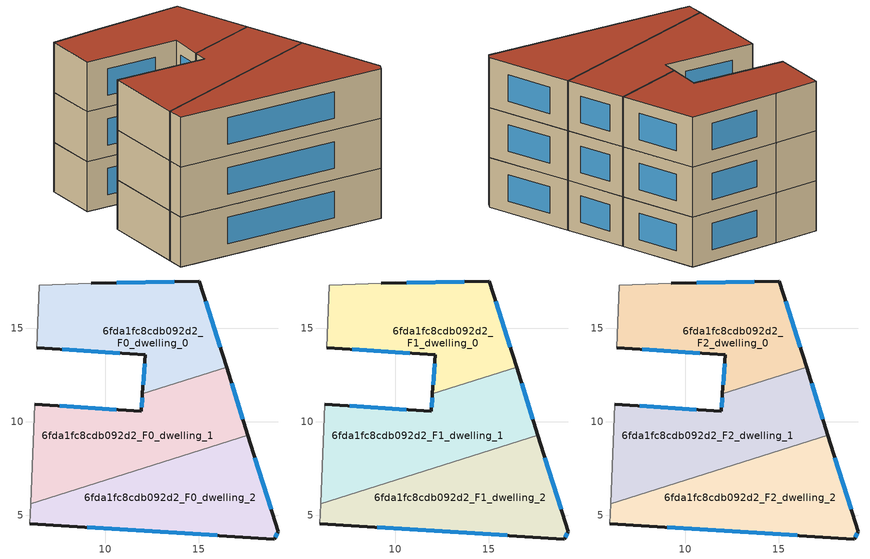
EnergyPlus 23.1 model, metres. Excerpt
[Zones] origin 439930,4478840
6fda1fc8cdb092d2_F0_dwelling_0
 floor ground (EU_floor_Construction): 16.49,12.9 15.04,17.52 9.25,17.4 6.48,17.3 6.34,13.95 12.14,13.57 11.99,11.49 z0
 wall outside (EU_wall_Construction): 9.25,17.4 15.04,17.52 16.49,12.9 / 11.99,11.49 12.14,13.57 6.34,13.95 z0:3
 wall adiabatic (EU_wall_Construction): 6.34,13.95 6.48,17.3 9.25,17.4 z0:3
 wall to 6fda1fc8cdb092d2_F0_dwelling_1 (EU_wall_Construction): 16.49,12.9 11.99,11.49 z0:3
 window (EU_Window_Construction): 10.61,17.43 13.69,17.5 / 15.38,16.44 16.15,13.98 / 12.03,11.98 12.1,13.08 / 10.78,13.66 7.7,13.86 z0.7:2.3
6fda1fc8cdb092d2_F0_dwelling_1
 floor ground (EU_floor_Construction): 17.63,9.26 16.49,12.9 11.99,11.49 11.93,10.54 6.23,10.92 6.01,5.61 z0
 wall outside (EU_wall_Construction): 16.49,12.9 17.63,9.26 / 6.23,10.92 11.93,10.54 11.99,11.49 z0:3
 wall adiabatic (EU_wall_Construction): 6.01,5.61 6.23,10.92 z0:3
 wall to 6fda1fc8cdb092d2_F0_dwelling_2 (EU_wall_Construction): 17.63,9.26 6.01,5.61 z0:3
 window (EU_Window_Construction): 11.94,10.76 11.98,11.27 / 16.76,12.05 17.37,10.11 / 7.56,10.83 10.59,10.63 z0.7:2.3
6fda1fc8cdb092d2_F0_dwelling_2
 floor ground (EU_floor_Construction): 19.04,3.72 19.25,4.1 17.63,9.26 6.01,5.61 5.97,4.53 z0
 wall outside (EU_wall_Construction): 17.63,9.26 19.25,4.1 19.04,3.72 5.97,4.53 z0:3
 wall adiabatic (EU_wall_Construction): 5.97,4.53 6.01,5.61 z0:3
 window (EU_Window_Construction): 18.01,8.05 18.87,5.31 / 19.2,4.01 19.09,3.81 / 15.98,3.91 9.03,4.34 z0.7:2.3
6fda1fc8cdb092d2_F1_dwelling_0
 floor to 6fda1fc8cdb092d2_F0_dwelling_0 (EU_floor_Construction): 16.49,12.9 15.04,17.52 9.25,17.4 6.48,17.3 6.34,13.95 12.14,13.57 11.99,11.49 z3
 wall outside (EU_wall_Construction): 9.25,17.4 15.04,17.52 16.49,12.9 / 11.99,11.49 12.14,13.57 6.34,13.95 z3:6
 wall adiabatic (EU_wall_Construction): 6.34,13.95 6.48,17.3 9.25,17.4 z3:6
 wall to 6fda1fc8cdb092d2_F1_dwelling_1 (EU_wall_Construction): 16.49,12.9 11.99,11.49 z3:6
 window (EU_Window_Construction): 10.61,17.43 13.69,17.5 / 15.38,16.44 16.15,13.98 / 12.03,11.98 12.1,13.08 / 10.78,13.66 7.7,13.86 z3.7:5.3
6fda1fc8cdb092d2_F1_dwelling_1
 floor to 6fda1fc8cdb092d2_F0_dwelling_1 (EU_floor_Construction): 17.63,9.26 16.49,12.9 11.99,11.49 11.93,10.54 6.23,10.92 6.01,5.61 z3
 wall outside (EU_wall_Construction): 16.49,12.9 17.63,9.26 / 6.23,10.92 11.93,10.54 11.99,11.49 z3:6
 wall adiabatic (EU_wall_Construction): 6.01,5.61 6.23,10.92 z3:6
 wall to 6fda1fc8cdb092d2_F1_dwelling_2 (EU_wall_Construction): 17.63,9.26 6.01,5.61 z3:6
 window (EU_Window_Construction): 11.94,10.76 11.98,11.27 / 16.76,12.05 17.37,10.11 / 7.56,10.83 10.59,10.63 z3.7:5.3
6fda1fc8cdb092d2_F1_dwelling_2
 floor to 6fda1fc8cdb092d2_F0_dwelling_2 (EU_floor_Construction): 19.04,3.72 19.25,4.1 17.63,9.26 6.01,5.61 5.97,4.53 z3
 wall outside (EU_wall_Construction): 17.63,9.26 19.25,4.1 19.04,3.72 5.97,4.53 z3:6
 wall adiabatic (EU_wall_Construction): 5.97,4.53 6.01,5.61 z3:6
 window (EU_Window_Construction): 18.01,8.05 18.87,5.31 / 19.2,4.01 19.09,3.81 / 15.98,3.91 9.03,4.34 z3.7:5.3
6fda1fc8cdb092d2_F2_dwelling_0
 floor to 6fda1fc8cdb092d2_F1_dwelling_0 (EU_floor_Construction): 16.49,12.9 15.04,17.52 9.25,17.4 6.48,17.3 6.34,13.95 12.14,13.57 11.99,11.49 z6
 wall outside (EU_wall_Construction): 9.25,17.4 15.04,17.52 16.49,12.9 / 11.99,11.49 12.14,13.57 6.34,13.95 z6:9
 wall adiabatic (EU_wall_Construction): 6.34,13.95 6.48,17.3 9.25,17.4 z6:9
 wall to 6fda1fc8cdb092d2_F2_dwelling_1 (EU_wall_Construction): 16.49,12.9 11.99,11.49 z6:9
 window (EU_Window_Construction): 10.61,17.43 13.69,17.5 / 15.38,16.44 16.15,13.98 / 12.03,11.98 12.1,13.08 / 10.78,13.66 7.7,13.86 z6.7:8.3
 roof outside (EU_roof_Construction): 15.04,17.52 16.49,12.9 11.99,11.49 12.14,13.57 6.34,13.95 6.48,17.3 9.25,17.4 z9
6fda1fc8cdb092d2_F2_dwelling_1
 floor to 6fda1fc8cdb092d2_F1_dwelling_1 (EU_floor_Construction): 17.63,9.26 16.49,12.9 11.99,11.49 11.93,10.54 6.23,10.92 6.01,5.61 z6
 wall outside (EU_wall_Construction): 16.49,12.9 17.63,9.26 / 6.23,10.92 11.93,10.54 11.99,11.49 z6:9
 wall adiabatic (EU_wall_Construction): 6.01,5.61 6.23,10.92 z6:9
 wall to 6fda1fc8cdb092d2_F2_dwelling_2 (EU_wall_Construction): 17.63,9.26 6.01,5.61 z6:9
 window (EU_Window_Construction): 11.94,10.76 11.98,11.27 / 16.76,12.05 17.37,10.11 / 7.56,10.83 10.59,10.63 z6.7:8.3
 roof outside (EU_roof_Construction): 16.49,12.9 17.63,9.26 6.01,5.61 6.23,10.92 11.93,10.54 11.99,11.49 z9
6fda1fc8cdb092d2_F2_dwelling_2
 floor to 6fda1fc8cdb092d2_F1_dwelling_2 (EU_floor_Construction): 19.04,3.72 19.25,4.1 17.63,9.26 6.01,5.61 5.97,4.53 z6
 wall outside (EU_wall_Construction): 17.63,9.26 19.25,4.1 19.04,3.72 5.97,4.53 z6:9
 wall adiabatic (EU_wall_Construction): 5.97,4.53 6.01,5.61 z6:9
 window (EU_Window_Construction): 18.01,8.05 18.87,5.31 / 19.2,4.01 19.09,3.81 / 15.98,3.91 9.03,4.34 z6.7:8.3
 roof outside (EU_roof_Construction): 17.63,9.26 19.25,4.1 19.04,3.72 5.97,4.53 6.01,5.61 z9
[Building]
EU S2 Campaign: North Axis=0; Terrain=City; Solar Distribution=FullExterior
[Site:Location]
Madrid: Latitude=40.5; Longitude=-3.5; Time Zone=1; Elevation=609
[SizingPeriod:WeatherFileDays]
AnnualSizingPeriod: Begin Month=1; Begin Day of Month=1; End Month=12; End Day of Month=31; Day of Week for Start Day=Monday; Use Weather File Daylight Saving Period=No; Use Weather File Rain and Snow Indicators=No
[MATERIAL]
EU_InternalMass_Material: Roughness=MediumRough; Thickness=0.1; Conductivity=1; Density=1800; Specific Heat=900; Thermal Absorptance=0.9; Solar Absorptance=0.7; Visible Absorptance=0.7
[MATERIAL:NOMASS] Roughness=MediumRough; Thermal Absorptance=0.9; Solar Absorptance=0.7; Visible Absorptance=0.7
Name | Thermal Resistance
EU_wall_NoMass | 0.419739
EU_roof_NoMass | 0.352165
EU_floor_NoMass | 0.608284
[WINDOWMATERIAL:SIMPLEGLAZINGSYSTEM]
EU_Window_SimpleGlazing: UFactor=4.8352; Solar Heat Gain Coefficient=0.85; Visible Transmittance=0.85
[CONSTRUCTION]
EU_wall_Construction: EU_wall_NoMass
EU_roof_Construction: EU_roof_NoMass
EU_floor_Construction: EU_floor_NoMass
EU_InternalMass_Construction: EU_InternalMass_Material
EU_Window_Construction: EU_Window_SimpleGlazing
[ZONE] Type=1; Multiplier=1; Ceiling Height=autocalculate; Floor Area=autocalculate; Part of Total Floor Area=Yes
Name | Volume
6fda1fc8cdb092d2_F0_dwelling_0; 6fda1fc8cdb092d2_F1_dwelling_0; 6fda1fc8cdb092d2_F2_dwelling_0 | 121.92
6fda1fc8cdb092d2_F0_dwelling_1; 6fda1fc8cdb092d2_F1_dwelling_1; 6fda1fc8cdb092d2_F2_dwelling_1 | 134.341
6fda1fc8cdb092d2_F0_dwelling_2; 6fda1fc8cdb092d2_F1_dwelling_2; 6fda1fc8cdb092d2_F2_dwelling_2 | 128.128
[INTERNALMASS] Construction=EU_InternalMass_Construction
Name | Zone or ZoneList | Surface Area
6fda1fc8cdb092d2_F0_dwelling_0_EU_InternalMass | 6fda1fc8cdb092d2_F0_dwelling_0 | 40.6399
6fda1fc8cdb092d2_F0_dwelling_1_EU_InternalMass | 6fda1fc8cdb092d2_F0_dwelling_1 | 44.7796
6fda1fc8cdb092d2_F0_dwelling_2_EU_InternalMass | 6fda1fc8cdb092d2_F0_dwelling_2 | 42.7092
6fda1fc8cdb092d2_F1_dwelling_0_EU_InternalMass | 6fda1fc8cdb092d2_F1_dwelling_0 | 40.6399
6fda1fc8cdb092d2_F1_dwelling_1_EU_InternalMass | 6fda1fc8cdb092d2_F1_dwelling_1 | 44.7796
6fda1fc8cdb092d2_F1_dwelling_2_EU_InternalMass | 6fda1fc8cdb092d2_F1_dwelling_2 | 42.7092
6fda1fc8cdb092d2_F2_dwelling_0_EU_InternalMass | 6fda1fc8cdb092d2_F2_dwelling_0 | 40.6399
6fda1fc8cdb092d2_F2_dwelling_1_EU_InternalMass | 6fda1fc8cdb092d2_F2_dwelling_1 | 44.7796
6fda1fc8cdb092d2_F2_dwelling_2_EU_InternalMass | 6fda1fc8cdb092d2_F2_dwelling_2 | 42.7092
[OTHEREQUIPMENT] Fuel Type=Electricity; Design Level Calculation Method=Watts/Area; Power per Zone Floor Area=1; Fraction Latent=0; Fraction Radiant=0; Fraction Lost=0; Carbon Dioxide Generation Rate=0; EndUse Subcategory=EU_Step8_InternalGains
Name | Zone or ZoneList or Space or SpaceList | Schedule
EU_Step8_InternalGain_6fda1fc8cdb092d2_F0_dwelling_0_f000 | 6fda1fc8cdb092d2_F0_dwelling_0 | EU_Step8_GainSchedule_6fda1fc8cdb092d2_F0_dwelling_0_f000
EU_Step8_InternalGain_6fda1fc8cdb092d2_F0_dwelling_1_f000 | 6fda1fc8cdb092d2_F0_dwelling_1 | EU_Step8_GainSchedule_6fda1fc8cdb092d2_F0_dwelling_1_f000
EU_Step8_InternalGain_6fda1fc8cdb092d2_F0_dwelling_2_f000 | 6fda1fc8cdb092d2_F0_dwelling_2 | EU_Step8_GainSchedule_6fda1fc8cdb092d2_F0_dwelling_2_f000
EU_Step8_InternalGain_6fda1fc8cdb092d2_F1_dwelling_0_f000 | 6fda1fc8cdb092d2_F1_dwelling_0 | EU_Step8_GainSchedule_6fda1fc8cdb092d2_F1_dwelling_0_f000
EU_Step8_InternalGain_6fda1fc8cdb092d2_F1_dwelling_1_f000 | 6fda1fc8cdb092d2_F1_dwelling_1 | EU_Step8_GainSchedule_6fda1fc8cdb092d2_F1_dwelling_1_f000
EU_Step8_InternalGain_6fda1fc8cdb092d2_F1_dwelling_2_f000 | 6fda1fc8cdb092d2_F1_dwelling_2 | EU_Step8_GainSchedule_6fda1fc8cdb092d2_F1_dwelling_2_f000
EU_Step8_InternalGain_6fda1fc8cdb092d2_F2_dwelling_0_f000 | 6fda1fc8cdb092d2_F2_dwelling_0 | EU_Step8_GainSchedule_6fda1fc8cdb092d2_F2_dwelling_0_f000
EU_Step8_InternalGain_6fda1fc8cdb092d2_F2_dwelling_1_f000 | 6fda1fc8cdb092d2_F2_dwelling_1 | EU_Step8_GainSchedule_6fda1fc8cdb092d2_F2_dwelling_1_f000
EU_Step8_InternalGain_6fda1fc8cdb092d2_F2_dwelling_2_f000 | 6fda1fc8cdb092d2_F2_dwelling_2 | EU_Step8_GainSchedule_6fda1fc8cdb092d2_F2_dwelling_2_f000
[ZONEVENTILATION:DESIGNFLOWRATE] Schedule=EU_AlwaysOn; Design Flow Rate Calculation Method=AirChanges/Hour; Air Changes per Hour=0.703302; Ventilation Type=Natural; Fan Pressure Rise=0; Fan Total Efficiency=1; Constant Term Coefficient=1; Temperature Term Coefficient=0; Velocity Term Coefficient=0; Velocity Squared Term Coefficient=0; Minimum Indoor Temperature=-100; Maximum Indoor Temperature=100; Delta Temperature=-100; Minimum Outdoor Temperature=-100; Maximum Outdoor Temperature=100; Maximum Wind Speed=40
Name | Zone or ZoneList or Space or SpaceList
EU_ConstantAir_6fda1fc8cdb092d2_F0_dwelling_0 | 6fda1fc8cdb092d2_F0_dwelling_0
EU_ConstantAir_6fda1fc8cdb092d2_F0_dwelling_1 | 6fda1fc8cdb092d2_F0_dwelling_1
EU_ConstantAir_6fda1fc8cdb092d2_F0_dwelling_2 | 6fda1fc8cdb092d2_F0_dwelling_2
EU_ConstantAir_6fda1fc8cdb092d2_F1_dwelling_0 | 6fda1fc8cdb092d2_F1_dwelling_0
EU_ConstantAir_6fda1fc8cdb092d2_F1_dwelling_1 | 6fda1fc8cdb092d2_F1_dwelling_1
EU_ConstantAir_6fda1fc8cdb092d2_F1_dwelling_2 | 6fda1fc8cdb092d2_F1_dwelling_2
EU_ConstantAir_6fda1fc8cdb092d2_F2_dwelling_0 | 6fda1fc8cdb092d2_F2_dwelling_0
EU_ConstantAir_6fda1fc8cdb092d2_F2_dwelling_1 | 6fda1fc8cdb092d2_F2_dwelling_1
EU_ConstantAir_6fda1fc8cdb092d2_F2_dwelling_2 | 6fda1fc8cdb092d2_F2_dwelling_2
[HVACTEMPLATE:THERMOSTAT] Constant Heating Setpoint=20; Constant Cooling Setpoint=50
EU_HeatOnly_6fda1fc8cdb092d2_F0_dwelling_0; EU_HeatOnly_6fda1fc8cdb092d2_F0_dwelling_1; EU_HeatOnly_6fda1fc8cdb092d2_F0_dwelling_2; EU_HeatOnly_6fda1fc8cdb092d2_F1_dwelling_0; EU_HeatOnly_6fda1fc8cdb092d2_F1_dwelling_1; EU_HeatOnly_6fda1fc8cdb092d2_F1_dwelling_2; EU_HeatOnly_6fda1fc8cdb092d2_F2_dwelling_0; EU_HeatOnly_6fda1fc8cdb092d2_F2_dwelling_1; EU_HeatOnly_6fda1fc8cdb092d2_F2_dwelling_2
[HVACTEMPLATE:ZONE:IDEALLOADSAIRSYSTEM] System Availability Schedule=EU_AlwaysOn; Maximum Heating Supply Air Temperature=50; Minimum Cooling Supply Air Temperature=13; Maximum Heating Supply Air Humidity Ratio=0.0156; Minimum Cooling Supply Air Humidity Ratio=0.0077; Heating Limit=NoLimit; Cooling Limit=NoLimit; Heating Availability Schedule=EU_AlwaysOn; Cooling Availability Schedule=EU_CoolingOff; Dehumidification Control Type=ConstantSensibleHeatRatio; Cooling Sensible Heat Ratio=0.7; Dehumidification Setpoint=60; Humidification Control Type=None; Humidification Setpoint=30; Outdoor Air Method=None; Outdoor Air Flow Rate per Person=0.00944; Outdoor Air Flow Rate per Zone Floor Area=0; Outdoor Air Flow Rate per Zone=0; Demand Controlled Ventilation Type=None; Outdoor Air Economizer Type=NoEconomizer; Heat Recovery Type=None; Sensible Heat Recovery Effectiveness=0.7; Latent Heat Recovery Effectiveness=0.65
Name | Template Thermostat
6fda1fc8cdb092d2_F0_dwelling_0 | EU_HeatOnly_6fda1fc8cdb092d2_F0_dwelling_0
6fda1fc8cdb092d2_F0_dwelling_1 | EU_HeatOnly_6fda1fc8cdb092d2_F0_dwelling_1
6fda1fc8cdb092d2_F0_dwelling_2 | EU_HeatOnly_6fda1fc8cdb092d2_F0_dwelling_2
6fda1fc8cdb092d2_F1_dwelling_0 | EU_HeatOnly_6fda1fc8cdb092d2_F1_dwelling_0
6fda1fc8cdb092d2_F1_dwelling_1 | EU_HeatOnly_6fda1fc8cdb092d2_F1_dwelling_1
6fda1fc8cdb092d2_F1_dwelling_2 | EU_HeatOnly_6fda1fc8cdb092d2_F1_dwelling_2
6fda1fc8cdb092d2_F2_dwelling_0 | EU_HeatOnly_6fda1fc8cdb092d2_F2_dwelling_0
6fda1fc8cdb092d2_F2_dwelling_1 | EU_HeatOnly_6fda1fc8cdb092d2_F2_dwelling_1
6fda1fc8cdb092d2_F2_dwelling_2 | EU_HeatOnly_6fda1fc8cdb092d2_F2_dwelling_2
[SIZING:ZONE] Zone Cooling Design Supply Air Temperature Input Method=SupplyAirTemperature; Zone Cooling Design Supply Air Temperature=13; Zone Heating Design Supply Air Temperature Input Method=SupplyAirTemperature; Zone Heating Design Supply Air Temperature=50; Zone Cooling Design Supply Air Humidity Ratio=0.008; Zone Heating Design Supply Air Humidity Ratio=0.008; Cooling Design Air Flow Method=DesignDay; Cooling Design Air Flow Rate=0; Cooling Minimum Air Flow per Zone Floor Area=0.000762; Cooling Minimum Air Flow=0; Cooling Minimum Air Flow Fraction=0.2; Heating Design Air Flow Method=DesignDay; Heating Design Air Flow Rate=0; Heating Maximum Air Flow per Zone Floor Area=0.002032; Heating Maximum Air Flow=0.141576; Heating Maximum Air Flow Fraction=0.3; Account for Dedicated Outdoor Air System=No; Dedicated Outdoor Air System Control Strategy=NeutralSupplyAir; Dedicated Outdoor Air Low Setpoint Temperature for Design=autosize; Dedicated Outdoor Air High Setpoint Temperature for Design=autosize; Zone Load Sizing Method=Sensible Load Only No Latent Load; Zone Latent Cooling Design Supply Air Humidity Ratio Input Method=HumidityRatioDifference; Zone Cooling Design Supply Air Humidity Ratio Difference=0.005; Zone Latent Heating Design Supply Air Humidity Ratio Input Method=HumidityRatioDifference; Zone Humidification Design Supply Air Humidity Ratio Difference=0.005
6fda1fc8cdb092d2_F0_dwelling_0; 6fda1fc8cdb092d2_F0_dwelling_1; 6fda1fc8cdb092d2_F0_dwelling_2; 6fda1fc8cdb092d2_F1_dwelling_0; 6fda1fc8cdb092d2_F1_dwelling_1; 6fda1fc8cdb092d2_F1_dwelling_2; 6fda1fc8cdb092d2_F2_dwelling_0; 6fda1fc8cdb092d2_F2_dwelling_1; 6fda1fc8cdb092d2_F2_dwelling_2
[SCHEDULE:CONSTANT]
Name | Hourly Value
EU_AlwaysOn | 1
EU_CoolingOff | 0
[SCHEDULE:FILE] Column Number=1; Rows to Skip at Top=0; Number of Hours of Data=8760; Column Separator=Comma; Interpolate to Timestep=No; Minutes per Item=60; Adjust Schedule for Daylight Savings=Yes
Name | File
EU_Step8_GainSchedule_6fda1fc8cdb092d2_F0_dwelling_0_f000 | ../../schedules/6fda1fc8cdb092d2/6fda1fc8cdb092d2_F0_dwelling_0_f000_gain.csv
EU_Step8_GainSchedule_6fda1fc8cdb092d2_F0_dwelling_1_f000 | ../../schedules/6fda1fc8cdb092d2/6fda1fc8cdb092d2_F0_dwelling_1_f000_gain.csv
EU_Step8_GainSchedule_6fda1fc8cdb092d2_F0_dwelling_2_f000 | ../../schedules/6fda1fc8cdb092d2/6fda1fc8cdb092d2_F0_dwelling_2_f000_gain.csv
EU_Step8_GainSchedule_6fda1fc8cdb092d2_F1_dwelling_0_f000 | ../../schedules/6fda1fc8cdb092d2/6fda1fc8cdb092d2_F1_dwelling_0_f000_gain.csv
EU_Step8_GainSchedule_6fda1fc8cdb092d2_F1_dwelling_1_f000 | ../../schedules/6fda1fc8cdb092d2/6fda1fc8cdb092d2_F1_dwelling_1_f000_gain.csv
EU_Step8_GainSchedule_6fda1fc8cdb092d2_F1_dwelling_2_f000 | ../../schedules/6fda1fc8cdb092d2/6fda1fc8cdb092d2_F1_dwelling_2_f000_gain.csv
EU_Step8_GainSchedule_6fda1fc8cdb092d2_F2_dwelling_0_f000 | ../../schedules/6fda1fc8cdb092d2/6fda1fc8cdb092d2_F2_dwelling_0_f000_gain.csv
EU_Step8_GainSchedule_6fda1fc8cdb092d2_F2_dwelling_1_f000 | ../../schedules/6fda1fc8cdb092d2/6fda1fc8cdb092d2_F2_dwelling_1_f000_gain.csv
EU_Step8_GainSchedule_6fda1fc8cdb092d2_F2_dwelling_2_f000 | ../../schedules/6fda1fc8cdb092d2/6fda1fc8cdb092d2_F2_dwelling_2_f000_gain.csv
